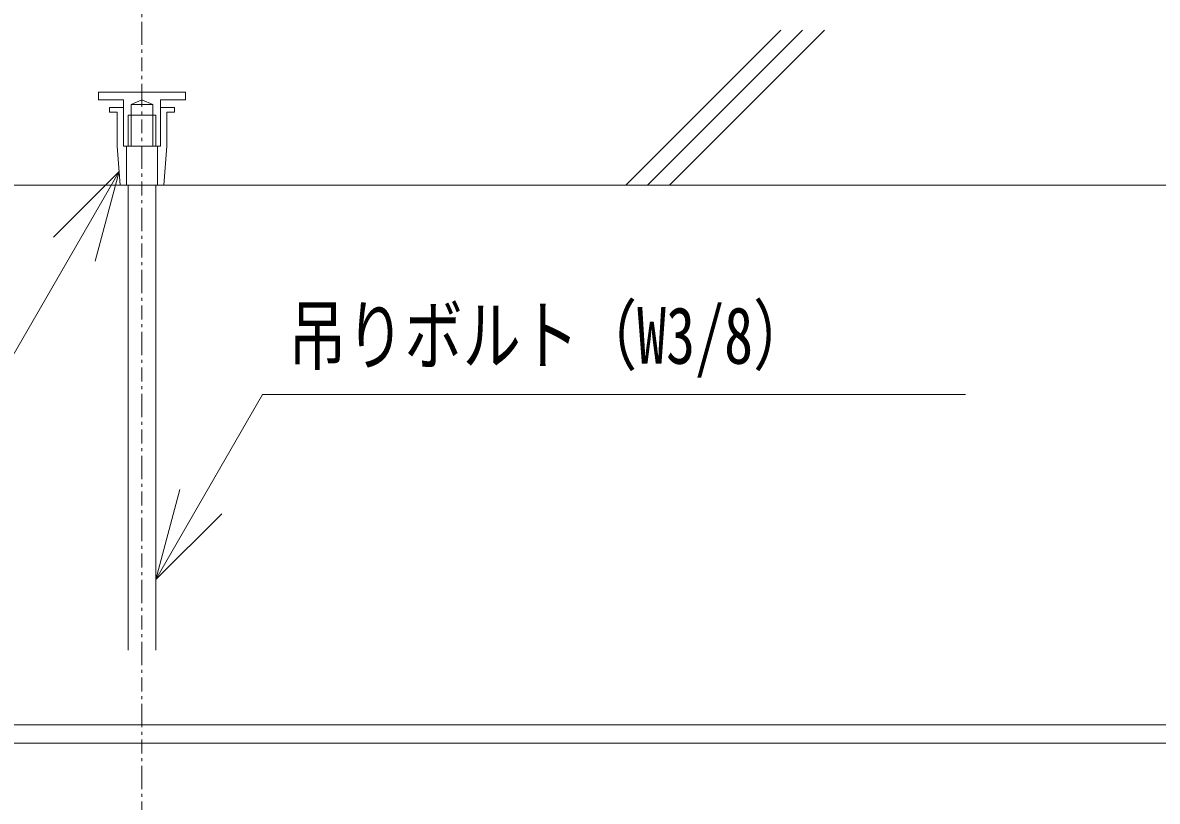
# Model space of a CAD drawing. Units: millimetres, scale not verified. Extents: x -205 to 205, y -142 to 142.
# Drawn here: x 71.63 to 108.22, y 71.81 to 96.92 of the extents above; entities that cross this region are included whole.
import ezdxf
from ezdxf.enums import TextEntityAlignment as Align

# ---------------------------------------------------------------- set-up
doc = ezdxf.new("R2010")
doc.units = ezdxf.units.MM
doc.header["$LTSCALE"] = 0.25
doc.linetypes.add('USER1', pattern=[7.8, 1.8, -0.6, 0.3, -0.6, 3, -0.6, 0.3, -0.6])
for name, color, linetype, lineweight in [('1-1_1-0 断面', 7, 'Continuous', 18), ('1-2_1-1 寸法', 7, 'Continuous', 18), ('1-3_1-2 文字', 7, 'Continuous', 18)]:
    doc.layers.add(name, color=color, linetype=linetype, lineweight=lineweight)
doc.styles.add('ＭＳ ゴシック', font='')
doc.styles.get('ＭＳ ゴシック').set_extended_font_data('MS Gothic')

msp = doc.modelspace()

# ---------------------------------------------------------------- linework, layer by layer
at = {"layer": '1-1_1-0 断面', "color": 4, "linetype": 'USER1'}
msp.add_line((75.478, 127.8006), (75.478, 39.0702), dxfattribs=at)
at = {"layer": '1-1_1-0 断面'}
for p, q in [((74.078, 94.6817), (74.078, 94.4317)), ((76.878, 94.6817), (74.078, 94.6817)), ((74.078, 94.4317), (74.878, 94.4317)), ((74.878, 94.4317), (74.878, 92.9317)), ((75.128, 94.2817), (75.478, 94.4317)), ((75.478, 94.4317), (75.828, 94.2817)), ((76.078, 94.4317), (76.878, 94.4317)), ((76.078, 92.9317), (76.078, 94.4317)), ((76.878, 94.4317), (76.878, 94.6817)), ((74.428, 94.1817), (74.428, 94.0317)), ((74.428, 94.1817), (74.878, 94.1817)), ((74.428, 94.0317), (74.678, 94.0317)), ((74.678, 94.0317), (74.678, 92.9317)), ((75.128, 92.9317), (75.128, 94.2817)), ((75.128, 94.2817), (75.828, 94.2817)), ((75.828, 94.2817), (75.828, 92.9317)), ((76.078, 94.1817), (76.528, 94.1817)), ((76.278, 94.0317), (76.278, 92.9317)), ((76.278, 94.0317), (76.528, 94.0317)), ((76.528, 94.1817), (76.528, 94.0317)), ((75.028, 93.9317), (75.028, 92.9317)), ((75.028, 93.9317), (75.928, 93.9317)), ((75.928, 93.9317), (75.928, 92.9317)), ((74.678, 92.9317), (74.778, 91.6817)), ((74.878, 92.9317), (75.128, 92.9317)), ((74.978, 92.9317), (74.978, 91.6817)), ((75.128, 92.9317), (75.828, 92.9317)), ((75.828, 92.9317), (76.078, 92.9317)), ((75.978, 92.9317), (75.978, 91.6817)), ((76.278, 92.9317), (76.178, 91.6817)), ((-51.638, 91.6817), (200.6873, 91.6817)), ((74.778, 91.6817), (76.178, 91.6817)), ((75.028, 76.6817), (75.028, 91.6817)), ((75.928, 76.6817), (75.928, 91.6817))]:
    msp.add_line(p, q, dxfattribs=at)
at = {"layer": '1-2_1-1 寸法'}
for p, q in [((91.0763, 91.6817), (96.0763, 96.6817)), ((91.7835, 91.6817), (96.7835, 96.6817)), ((92.4906, 91.6817), (97.4906, 96.6817)), ((33.1983, 74.2817), (118.2181, 74.2817)), ((32.7379, 73.6817), (117.7577, 73.6817))]:
    msp.add_line(p, q, dxfattribs=at)
at = {"layer": '1-3_1-2 文字'}
for p, q in [((70.5864, 84.9251), (74.7426, 92.1238)), ((74.7426, 92.1238), (72.6213, 90.0024)), ((74.7426, 92.1238), (73.9662, 89.226)), ((79.3697, 84.9251), (75.928, 78.9638)), ((79.3697, 84.9251), (102.0339, 84.9251)), ((75.928, 78.9638), (76.7044, 81.8615)), ((75.928, 78.9638), (78.0493, 81.0851))]:
    msp.add_line(p, q, dxfattribs=at)

# ---------------------------------------------------------------- texts
at = {"layer": '1-3_1-2 文字', "style": 'ＭＳ ゴシック', "width": 0.75}
msp.add_text('吊りボルト（W3/8）', height=1.833, dxfattribs=at).set_placement((80.1936, 85.3706), align=Align.BOTTOM_LEFT)

doc.saveas('drawing.dxf')
